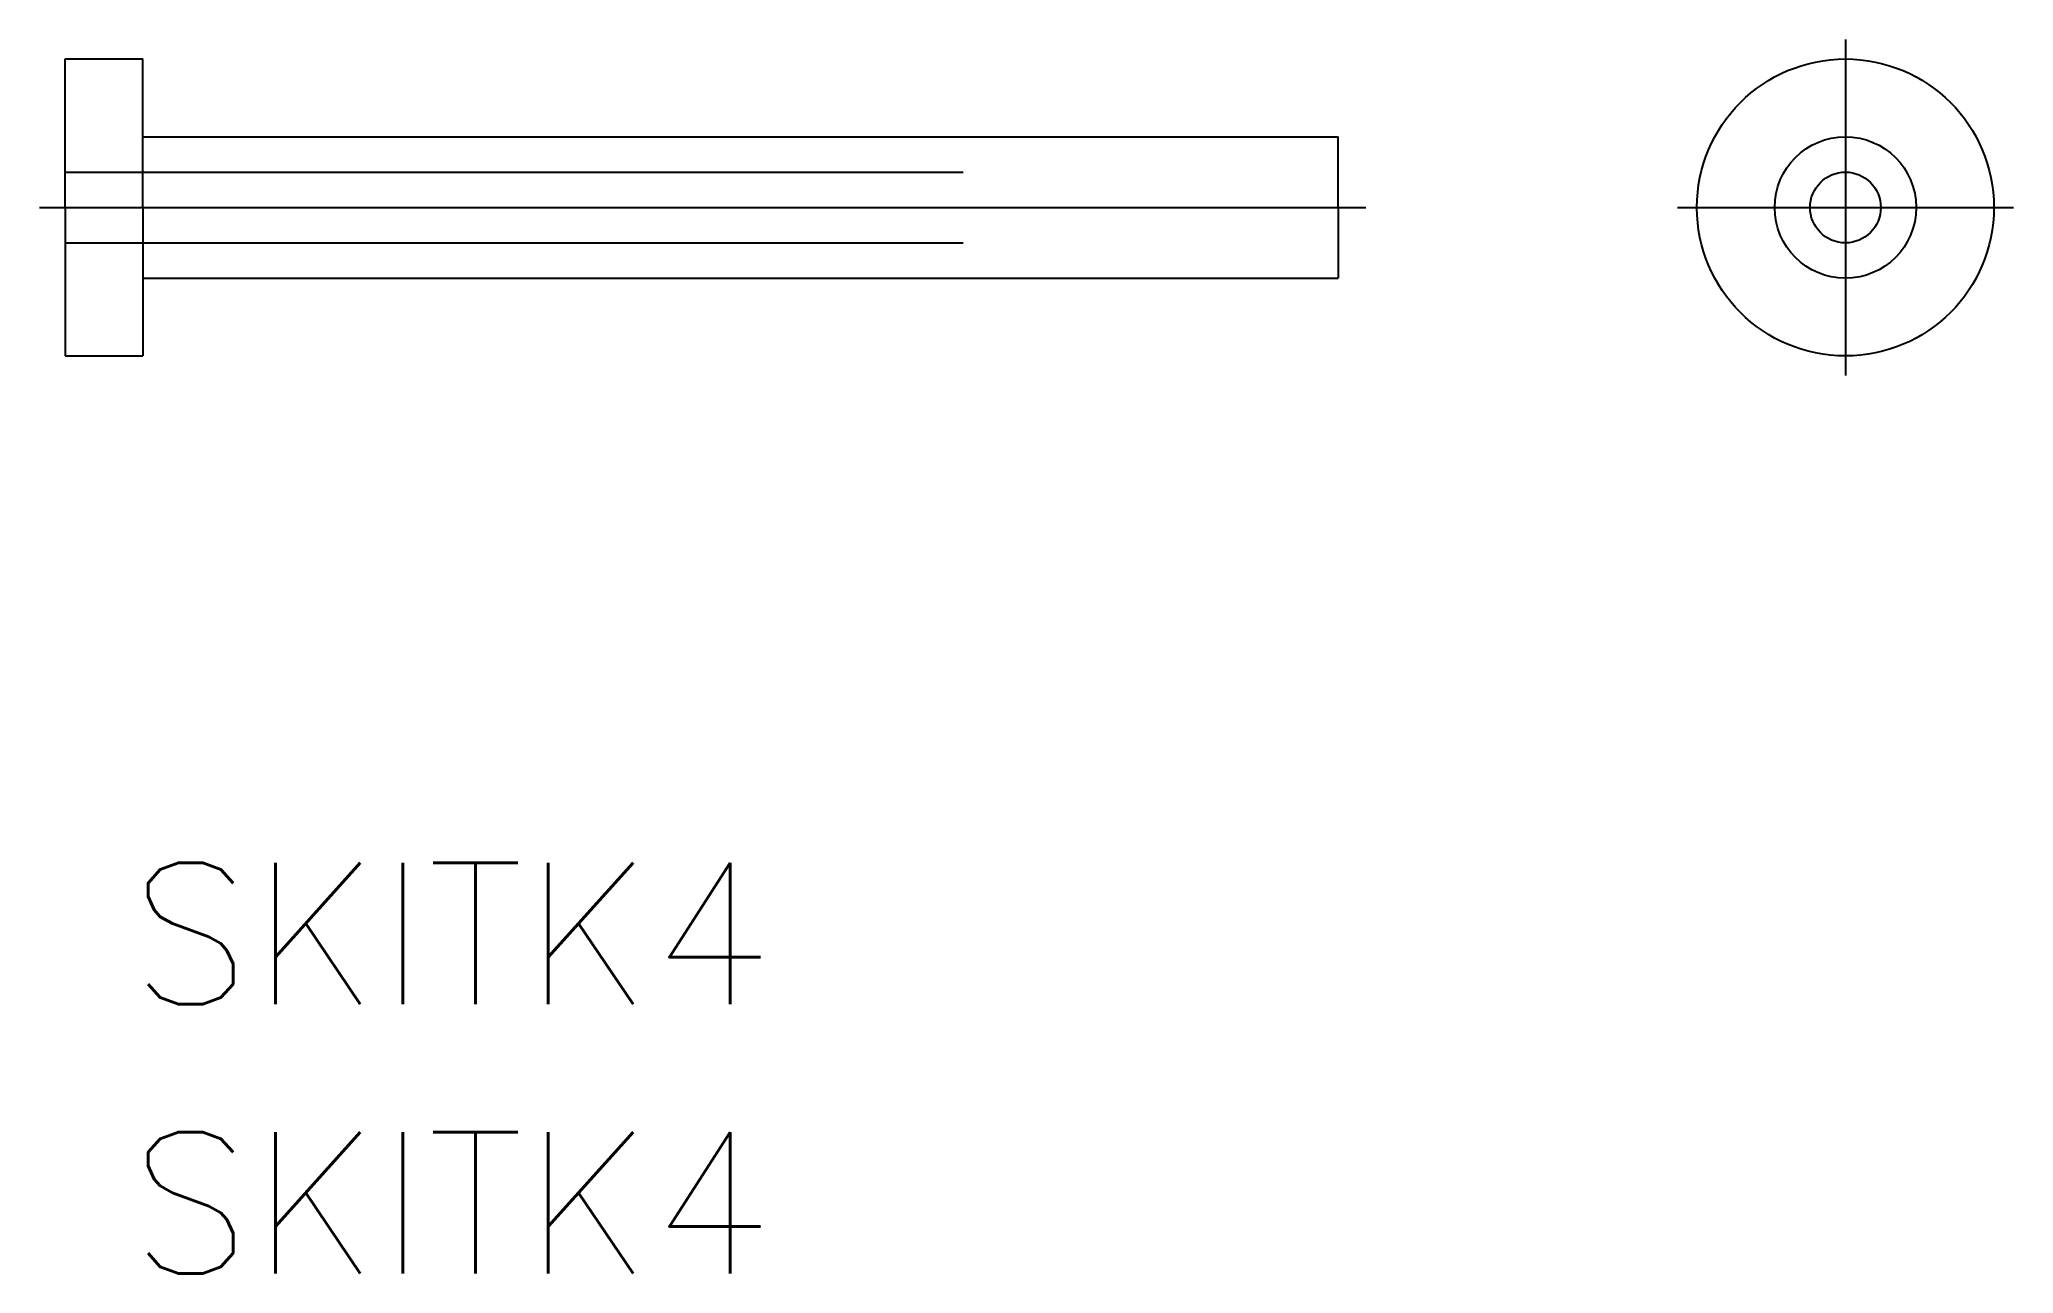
# Model space of a CAD drawing. Extents: x -9.3 to 18.7, y -7.6 to 9.9.
import ezdxf

# ---------------------------------------------------------------- set-up
doc = ezdxf.new("R2010")
doc.units = 0
doc.linetypes.add('CENTER', pattern=[50.8, 31.75, -6.35, 6.35, -6.35])
doc.linetypes.add('DASHED', pattern=[19.05, 12.7, -6.35])
doc.layers.get('0').update_dxf_attribs({"linetype": 'CONTINUOUS'})
doc.layers.add('CENTER', color=1, linetype='CENTER')
doc.styles.get("Standard").update_dxf_attribs({"font": 'txt.shx', "bigfont": '@extfont2.shx'})

msp = doc.modelspace()

# ---------------------------------------------------------------- linework, layer by layer
at = {"color": 7, "linetype": 'CONTINUOUS'}
for p, q in [((-8.895, 7.5), (-8.895, 9.6)), ((-8.895, 9.6), (-7.795, 9.6)), ((-7.795, 7.5), (-7.795, 9.6)), ((-7.795, 8.5), (9.105, 8.5)), ((9.105, 7.5), (9.105, 8.5)), ((-8.895, 7.5), (-8.895, 5.4)), ((-7.795, 7.5), (-7.795, 5.4)), ((9.105, 7.5), (9.105, 6.5)), ((-7.795, 6.5), (9.105, 6.5)), ((-8.895, 5.4), (-7.795, 5.4))]:
    msp.add_line(p, q, dxfattribs=at)
at = {"color": 3, "linetype": 'DASHED'}
for p, q in [((-8.895, 8), (9.105, 8)), ((-8.895, 7), (9.105, 7))]:
    msp.add_line(p, q, dxfattribs=at)
at = {"color": 7, "linetype": 'CONTINUOUS'}
for radius in [2.1, 1, 0.5]:
    msp.add_circle((16.277, 7.5), radius, dxfattribs=at)
at = {"layer": 'CENTER', "color": 1, "linetype": 'CENTER'}
for p, q in [((16.277, 9.876), (16.277, 5.124)), ((-9.257, 7.5), (9.498, 7.5)), ((13.901, 7.5), (18.654, 7.5))]:
    msp.add_line(p, q, dxfattribs=at)

# ---------------------------------------------------------------- texts
at = {"color": 7, "linetype": 'CONTINUOUS'}
for p in [(-7.978, -3.767), (-7.978, -7.575)]:
    msp.add_text('SKITK4', height=2, dxfattribs=at).set_placement(p)

doc.saveas('drawing.dxf')
